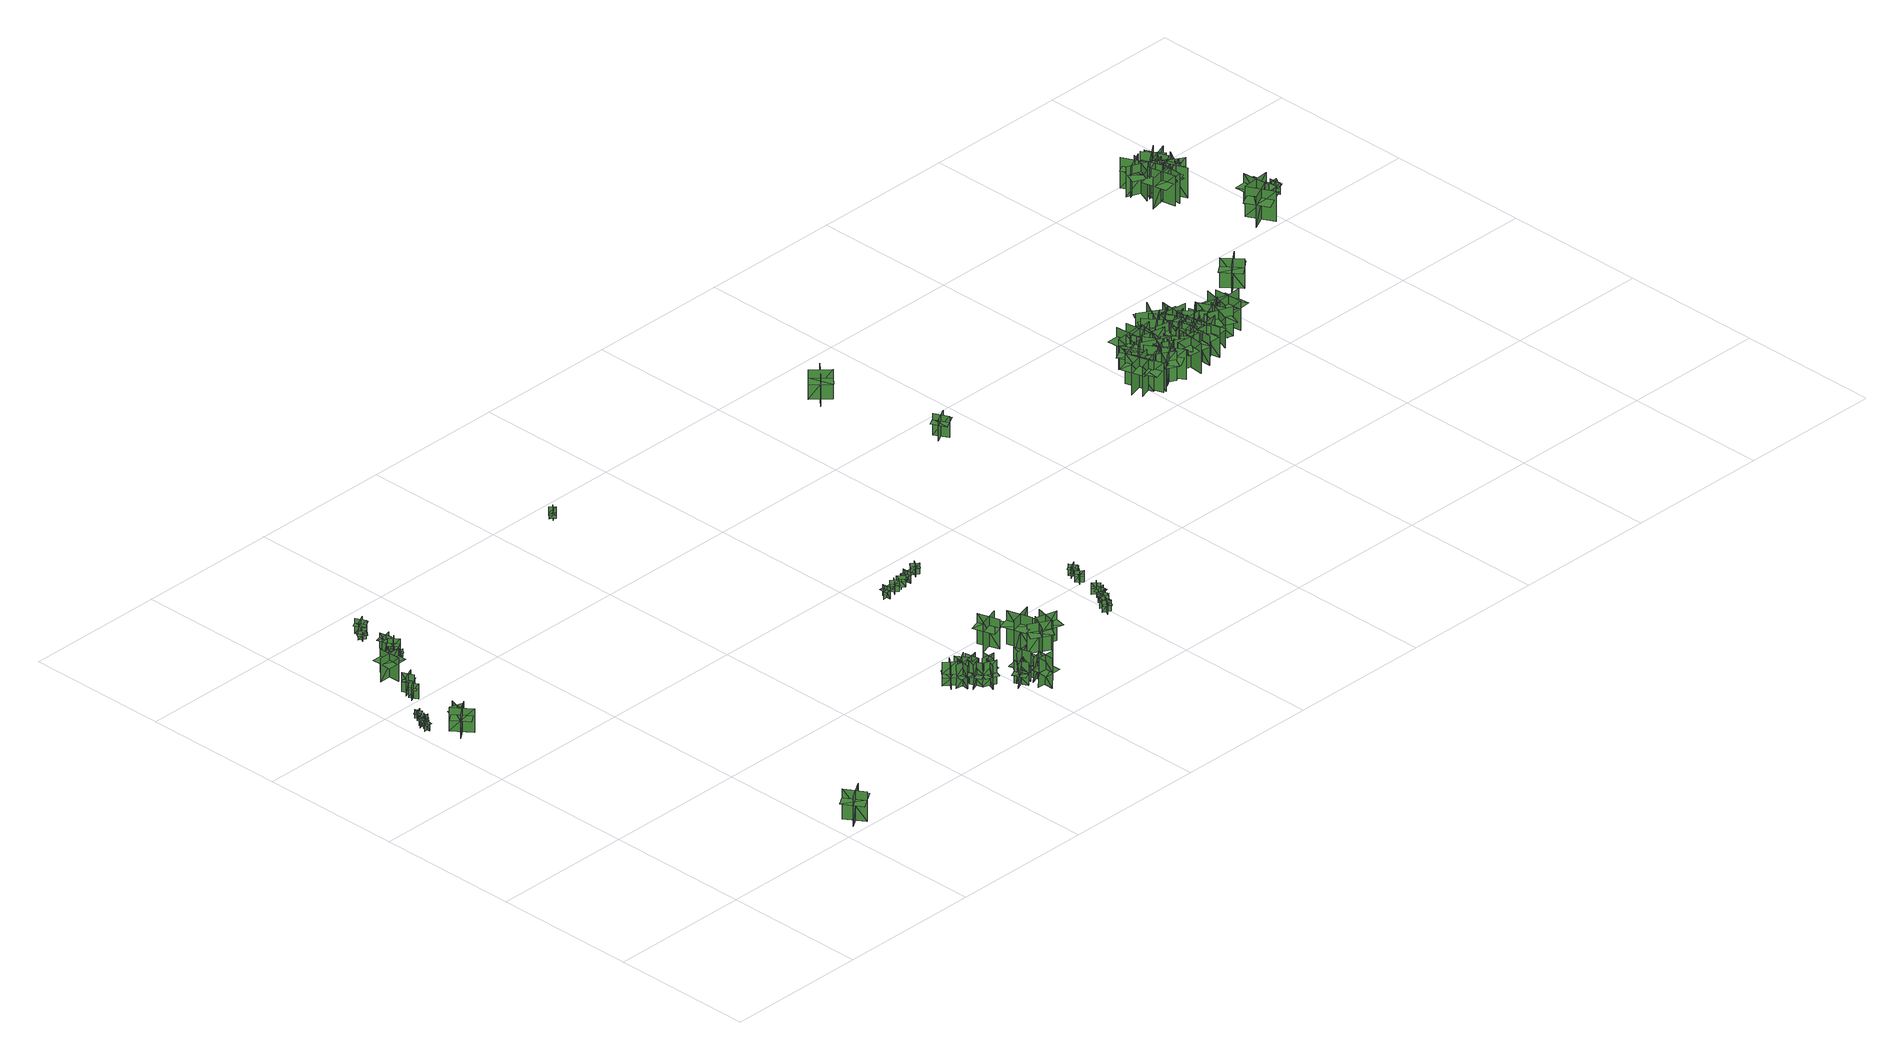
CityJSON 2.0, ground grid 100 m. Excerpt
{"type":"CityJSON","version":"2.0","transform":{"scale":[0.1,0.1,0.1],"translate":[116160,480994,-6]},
"CityObjects":{
"tree1":{"type":"SolitaryVegetationObject","geometry":[{"type":"MultiSurface","lod":"1","boundaries":[[[0,1,2]],[[0,2,3]],[[4,5,6]],[[4,6,7]],[[8,9,10]],[[8,10,11]],[[8,11,12]],[[8,12,13]]]}]},
"tree2":{"type":"SolitaryVegetationObject","geometry":[{"type":"MultiSurface","lod":"1","boundaries":[[[14,15,16]],[[14,16,17]],[[18,19,20]],[[18,20,21]],[[22,23,24]],[[22,24,25]],[[22,25,26]],[[22,26,27]]]}]},
"tree3":{"type":"SolitaryVegetationObject","geometry":[{"type":"MultiSurface","lod":"1","boundaries":[[[28,29,30]],[[28,30,31]],[[32,33,34]],[[32,34,35]],[[36,37,38]],[[36,38,39]],[[36,39,40]],[[36,40,41]]]}]},
"tree4":{"type":"SolitaryVegetationObject","geometry":[{"type":"MultiSurface","lod":"1","boundaries":[[[42,43,44]],[[42,44,45]],[[46,47,48]],[[46,48,49]],[[50,51,52]],[[50,52,53]],[[50,53,54]],[[50,54,55]]]}]},
"tree5":{"type":"SolitaryVegetationObject","geometry":[{"type":"MultiSurface","lod":"1","boundaries":[[[56,57,58]],[[56,58,59]],[[60,61,62]],[[60,62,63]],[[64,65,66]],[[64,66,67]],[[64,67,68]],[[64,68,69]]]}]},
"tree6":{"type":"SolitaryVegetationObject","geometry":[{"type":"MultiSurface","lod":"1","boundaries":[[[70,71,72]],[[70,72,73]],[[74,75,76]],[[74,76,77]],[[78,79,80]],[[78,80,81]],[[78,81,82]],[[78,82,83]]]}]},
"tree7":{"type":"SolitaryVegetationObject","geometry":[{"type":"MultiSurface","lod":"1","boundaries":[[[84,85,86]],[[84,86,87]],[[88,89,90]],[[88,90,91]],[[92,93,94]],[[92,94,95]],[[92,95,96]],[[92,96,97]]]}]},
"tree8":{"type":"SolitaryVegetationObject","geometry":[{"type":"MultiSurface","lod":"1","boundaries":[[[98,99,100]],[[98,100,101]],[[102,103,104]],[[102,104,105]],[[106,107,108]],[[106,108,109]],[[106,109,110]],[[106,110,111]]]}]},
"tree9":{"type":"SolitaryVegetationObject","geometry":[{"type":"MultiSurface","lod":"1","boundaries":[[[112,113,114]],[[112,114,115]],[[116,117,118]],[[116,118,119]],[[120,121,122]],[[120,122,123]],[[120,123,124]],[[120,124,125]]]}]},
"tree10":{"type":"SolitaryVegetationObject","geometry":[{"type":"MultiSurface","lod":"1","boundaries":[[[126,127,128]],[[126,128,129]],[[130,131,132]],[[130,132,133]],[[134,135,136]],[[134,136,137]],[[134,137,138]],[[134,138,139]]]}]},
"tree11":{"type":"SolitaryVegetationObject","geometry":[{"type":"MultiSurface","lod":"1","boundaries":[[[140,141,142]],[[140,142,143]],[[144,145,146]],[[144,146,147]],[[148,149,150]],[[148,150,151]],[[148,151,152]],[[148,152,153]]]}]},
"tree12":{"type":"SolitaryVegetationObject","geometry":[{"type":"MultiSurface","lod":"1","boundaries":[[[154,155,156]],[[154,156,157]],[[158,159,160]],[[158,160,161]],[[162,163,164]],[[162,164,165]],[[162,165,166]],[[162,166,167]]]}]},
"tree13":{"type":"SolitaryVegetationObject","geometry":[{"type":"MultiSurface","lod":"1","boundaries":[[[168,169,170]],[[168,170,171]],[[172,173,174]],[[172,174,175]],[[176,177,178]],[[176,178,179]],[[176,179,180]],[[176,180,181]]]}]},
"tree14":{"type":"SolitaryVegetationObject","geometry":[{"type":"MultiSurface","lod":"1","boundaries":[[[182,183,184]],[[182,184,185]],[[186,187,188]],[[186,188,189]],[[190,191,192]],[[190,192,193]],[[190,193,194]],[[190,194,195]]]}]},
"tree15":{"type":"SolitaryVegetationObject","geometry":[{"type":"MultiSurface","lod":"1","boundaries":[[[196,197,198]],[[196,198,199]],[[200,201,202]],[[200,202,203]],[[204,205,206]],[[204,206,207]],[[204,207,208]],[[204,208,209]]]}]},
"tree16":{"type":"SolitaryVegetationObject","geometry":[{"type":"MultiSurface","lod":"1","boundaries":[[[210,211,212]],[[210,212,213]],[[214,215,216]],[[214,216,217]],[[218,219,220]],[[218,220,221]],[[218,221,222]],[[218,222,223]]]}]},
"tree17":{"type":"SolitaryVegetationObject","geometry":[{"type":"MultiSurface","lod":"1","boundaries":[[[224,225,226]],[[224,226,227]],[[228,229,230]],[[228,230,231]],[[232,233,234]],[[232,234,235]],[[232,235,236]],[[232,236,237]]]}]},
"tree18":{"type":"SolitaryVegetationObject","geometry":[{"type":"MultiSurface","lod":"1","boundaries":[[[238,239,240]],[[238,240,241]],[[242,243,244]],[[242,244,245]],[[246,247,243]],[[246,243,242]],[[248,249,239]],[[248,239,238]],[[238,239,250]],[[238,250,251]],[[238,252,253]],[[238,253,239]]]}]},
"tree19":{"type":"SolitaryVegetationObject","geometry":[{"type":"MultiSurface","lod":"1","boundaries":[[[254,255,256]],[[254,256,257]],[[258,259,260]],[[258,260,261]],[[262,263,259]],[[262,259,258]],[[264,265,255]],[[264,255,254]],[[254,255,266]],[[254,266,267]],[[254,268,269]],[[254,269,255]]]}]},
"tree20":{"type":"SolitaryVegetationObject","geometry":[{"type":"MultiSurface","lod":"1","boundaries":[[[270,271,272]],[[270,272,273]],[[274,275,276]],[[274,276,277]],[[278,279,275]],[[278,275,274]],[[280,281,271]],[[280,271,270]],[[270,271,282]],[[270,282,283]],[[270,284,285]],[[270,285,271]]]}]},
"tree21":{"type":"SolitaryVegetationObject","geometry":[{"type":"MultiSurface","lod":"1","boundaries":[[[286,287,288]],[[286,288,289]],[[290,291,292]],[[290,292,293]],[[294,295,291]],[[294,291,290]],[[296,297,287]],[[296,287,286]],[[286,287,298]],[[286,298,299]],[[286,300,301]],[[286,301,287]]]}]},
"tree22":{"type":"SolitaryVegetationObject","geometry":[{"type":"MultiSurface","lod":"1","boundaries":[[[302,303,304]],[[302,304,305]],[[306,307,308]],[[306,308,309]],[[310,311,307]],[[310,307,306]],[[312,313,303]],[[312,303,302]],[[302,303,314]],[[302,314,315]],[[302,316,317]],[[302,317,303]]]}]},
"tree23":{"type":"SolitaryVegetationObject","geometry":[{"type":"MultiSurface","lod":"1","boundaries":[[[318,319,320]],[[318,320,321]],[[322,323,324]],[[322,324,325]],[[326,327,323]],[[326,323,322]],[[328,329,319]],[[328,319,318]],[[318,319,330]],[[318,330,331]],[[318,332,333]],[[318,333,319]]]}]},
"tree24":{"type":"SolitaryVegetationObject","geometry":[{"type":"MultiSurface","lod":"1","boundaries":[[[334,335,336]],[[334,336,337]],[[338,339,340]],[[338,340,341]],[[342,343,339]],[[342,339,338]],[[344,345,335]],[[344,335,334]],[[334,335,346]],[[334,346,347]],[[334,348,349]],[[334,349,335]]]}]},
"tree25":{"type":"SolitaryVegetationObject","geometry":[{"type":"MultiSurface","lod":"1","boundaries":[[[350,351,352]],[[350,352,353]],[[354,355,356]],[[354,356,357]],[[358,359,355]],[[358,355,354]],[[360,361,351]],[[360,351,350]],[[350,351,362]],[[350,362,363]],[[350,364,365]],[[350,365,351]]]}]},
"tree26":{"type":"SolitaryVegetationObject","geometry":[{"type":"MultiSurface","lod":"1","boundaries":[[[366,367,368]],[[366,368,369]],[[370,371,372]],[[370,372,373]],[[374,375,371]],[[374,371,370]],[[376,377,367]],[[376,367,366]],[[366,367,378]],[[366,378,379]],[[366,380,381]],[[366,381,367]]]}]},
"tree27":{"type":"SolitaryVegetationObject","geometry":[{"type":"MultiSurface","lod":"1","boundaries":[[[382,383,384]],[[382,384,385]],[[386,387,388]],[[386,388,389]],[[390,391,387]],[[390,387,386]],[[392,393,383]],[[392,383,382]],[[382,383,394]],[[382,394,395]],[[382,396,397]],[[382,397,383]]]}]},
"tree28":{"type":"SolitaryVegetationObject","geometry":[{"type":"MultiSurface","lod":"1","boundaries":[[[398,399,400]],[[398,400,401]],[[402,403,404]],[[402,404,405]],[[406,407,403]],[[406,403,402]],[[408,409,399]],[[408,399,398]],[[398,399,410]],[[398,410,411]],[[398,412,413]],[[398,413,399]]]}]},
"tree29":{"type":"SolitaryVegetationObject","geometry":[{"type":"MultiSurface","lod":"1","boundaries":[[[414,415,416]],[[414,416,417]],[[418,419,420]],[[418,420,421]],[[422,423,424]],[[422,424,425]],[[422,425,426]],[[422,426,427]]]}]},
"tree30":{"type":"SolitaryVegetationObject","geometry":[{"type":"MultiSurface","lod":"1","boundaries":[[[428,429,430]],[[428,430,431]],[[432,433,434]],[[432,434,435]],[[436,437,438]],[[436,438,439]],[[436,439,440]],[[436,440,441]]]}]},
"tree31":{"type":"SolitaryVegetationObject","geometry":[{"type":"MultiSurface","lod":"1","boundaries":[[[442,443,444]],[[442,444,445]],[[446,447,448]],[[446,448,449]],[[450,451,452]],[[450,452,453]],[[450,453,454]],[[450,454,455]]]}]},
"tree32":{"type":"SolitaryVegetationObject","geometry":[{"type":"MultiSurface","lod":"1","boundaries":[[[456,457,458]],[[456,458,459]],[[460,461,462]],[[460,462,463]],[[464,465,461]],[[464,461,460]],[[466,467,457]],[[466,457,456]],[[456,457,468]],[[456,468,469]],[[456,470,471]],[[456,471,457]]]}]},
"tree33":{"type":"SolitaryVegetationObject","geometry":[{"type":"MultiSurface","lod":"1","boundaries":[[[472,473,474]],[[472,474,475]],[[476,477,478]],[[476,478,479]],[[480,481,482]],[[480,482,483]],[[480,483,484]],[[480,484,485]]]}]},
"tree34":{"type":"SolitaryVegetationObject","geometry":[{"type":"MultiSurface","lod":"1","boundaries":[[[486,487,488]],[[486,488,489]],[[490,491,492]],[[490,492,493]],[[494,495,496]],[[494,496,497]],[[494,497,498]],[[494,498,499]]]}]},
"tree35":{"type":"SolitaryVegetationObject","geometry":[{"type":"MultiSurface","lod":"1","boundaries":[[[500,501,502]],[[500,502,503]],[[504,505,506]],[[504,506,507]],[[508,509,510]],[[508,510,511]],[[508,511,512]],[[508,512,513]]]}]},
"tree36":{"type":"SolitaryVegetationObject","geometry":[{"type":"MultiSurface","lod":"1","boundaries":[[[514,515,516]],[[514,516,517]],[[518,519,520]],[[518,520,521]],[[522,523,524]],[[522,524,525]],[[522,525,526]],[[522,526,527]]]}]},
"tree37":{"type":"SolitaryVegetationObject","geometry":[{"type":"MultiSurface","lod":"1","boundaries":[[[528,529,530]],[[528,530,531]],[[532,533,534]],[[532,534,535]],[[536,537,538]],[[536,538,539]],[[536,539,540]],[[536,540,541]]]}]},
"tree38":{"type":"SolitaryVegetationObject","geometry":[{"type":"MultiSurface","lod":"1","boundaries":[[[542,543,544]],[[542,544,545]],[[546,547,548]],[[546,548,549]],[[550,551,552]],[[550,552,553]],[[550,553,554]],[[550,554,555]]]}]},
"tree39":{"type":"SolitaryVegetationObject","geometry":[{"type":"MultiSurface","lod":"1","boundaries":[[[556,557,558]],[[556,558,559]],[[560,561,562]],[[560,562,563]],[[564,565,566]],[[564,566,567]],[[564,567,568]],[[564,568,569]]]}]},
"tree40":{"type":"SolitaryVegetationObject","geometry":[{"type":"MultiSurface","lod":"1","boundaries":[[[570,571,572]],[[570,572,573]],[[574,575,576]],[[574,576,577]],[[578,579,580]],[[578,580,581]],[[578,581,582]],[[578,582,583]]]}]},
"tree41":{"type":"SolitaryVegetationObject","geometry":[{"type":"MultiSurface","lod":"1","boundaries":[[[584,585,586]],[[584,586,587]],[[588,589,590]],[[588,590,591]],[[592,593,594]],[[592,594,595]],[[592,595,596]],[[592,596,597]]]}]},
"tree42":{"type":"SolitaryVegetationObject","geometry":[{"type":"MultiSurface","lod":"1","boundaries":[[[598,599,600]],[[598,600,601]],[[602,603,604]],[[602,604,605]],[[606,607,608]],[[606,608,609]],[[606,609,610]],[[606,610,611]]]}]},
"tree43":{"type":"SolitaryVegetationObject","geometry":[{"type":"MultiSurface","lod":"1","boundaries":[[[612,613,614]],[[612,614,615]],[[616,617,618]],[[616,618,619]],[[620,621,622]],[[620,622,623]],[[620,623,624]],[[620,624,625]]]}]},
"tree44":{"type":"SolitaryVegetationObject","geometry":[{"type":"MultiSurface","lod":"1","boundaries":[[[626,627,628]],[[626,628,629]],[[630,631,632]],[[630,632,633]],[[634,635,636]],[[634,636,637]],[[634,637,638]],[[634,638,639]]]}]},
"tree45":{"type":"SolitaryVegetationObject","geometry":[{"type":"MultiSurface","lod":"1","boundaries":[[[640,641,642]],[[640,642,643]],[[644,645,646]],[[644,646,647]],[[648,649,650]],[[648,650,651]],[[648,651,652]],[[648,652,653]]]}]},
"tree46":{"type":"SolitaryVegetationObject","geometry":[{"type":"MultiSurface","lod":"1","boundaries":[[[654,655,656]],[[654,656,657]],[[658,659,660]],[[658,660,661]],[[662,663,664]],[[662,664,665]],[[662,665,666]],[[662,666,667]]]}]},
"tree47":{"type":"SolitaryVegetationObject","geometry":[{"type":"MultiSurface","lod":"1","boundaries":[[[668,669,670]],[[668,670,671]],[[672,673,674]],[[672,674,675]],[[676,677,678]],[[676,678,679]],[[676,679,680]],[[676,680,681]]]}]},
"tree48":{"type":"SolitaryVegetationObject","geometry":[{"type":"MultiSurface","lod":"1","boundaries":[[[682,683,684]],[[682,684,685]],[[686,687,688]],[[686,688,689]],[[690,691,692]],[[690,692,693]],[[690,693,694]],[[690,694,695]]]}]},
"tree49":{"type":"SolitaryVegetationObject","geometry":[{"type":"MultiSurface","lod":"1","boundaries":[[[696,697,698]],[[696,698,699]],[[700,701,702]],[[700,702,703]],[[704,705,706]],[[704,706,707]],[[704,707,708]],[[704,708,709]]]}]},
"tree50":{"type":"SolitaryVegetationObject","geometry":[{"type":"MultiSurface","lod":"1","boundaries":[[[710,711,712]],[[710,712,713]],[[714,715,716]],[[714,716,717]],[[718,719,720]],[[718,720,721]],[[718,721,722]],[[718,722,723]]]}]},
"tree51":{"type":"SolitaryVegetationObject","geometry":[{"type":"MultiSurface","lod":"1","boundaries":[[[724,725,726]],[[724,726,727]],[[728,729,730]],[[728,730,731]],[[732,733,734]],[[732,734,735]],[[732,735,736]],[[732,736,737]]]}]},
"tree52":{"type":"SolitaryVegetationObject","geometry":[{"type":"MultiSurface","lod":"1","boundaries":[[[738,739,740]],[[738,740,741]],[[742,743,744]],[[742,744,745]],[[746,747,748]],[[746,748,749]],[[746,749,750]],[[746,750,751]]]}]},
"tree53":{"type":"SolitaryVegetationObject","geometry":[{"type":"MultiSurface","lod":"1","boundaries":[[[752,753,754]],[[752,754,755]],[[756,757,758]],[[756,758,759]],[[760,761,762]],[[760,762,763]],[[760,763,764]],[[760,764,765]]]}]},
"tree54":{"type":"SolitaryVegetationObject","geometry":[{"type":"MultiSurface","lod":"1","boundaries":[[[766,767,768]],[[766,768,769]],[[770,771,772]],[[770,772,773]],[[774,775,776]],[[774,776,777]],[[774,777,778]],[[774,778,779]]]}]},
"tree55":{"type":"SolitaryVegetationObject","geometry":[{"type":"MultiSurface","lod":"1","boundaries":[[[780,781,782]],[[780,782,783]],[[784,785,786]],[[784,786,787]],[[788,789,790]],[[788,790,791]],[[788,791,792]],[[788,792,793]]]}]},
"tree56":{"type":"SolitaryVegetationObject","geometry":[{"type":"MultiSurface","lod":"1","boundaries":[[[794,795,796]],[[794,796,797]],[[798,799,800]],[[798,800,801]],[[802,803,804]],[[802,804,805]],[[802,805,806]],[[802,806,807]]]}]},
"tree57":{"type":"SolitaryVegetationObject","geometry":[{"type":"MultiSurface","lod":"1","boundaries":[[[808,809,810]],[[808,810,811]],[[812,813,814]],[[812,814,815]],[[816,817,818]],[[816,818,819]],[[816,819,820]],[[816,820,821]]]}]},
"tree58":{"type":"SolitaryVegetationObject","geometry":[{"type":"MultiSurface","lod":"1","boundaries":[[[822,823,824]],[[822,824,825]],[[826,827,828]],[[826,828,829]],[[830,831,832]],[[830,832,833]],[[830,833,834]],[[830,834,835]]]}]},
"tree59":{"type":"SolitaryVegetationObject","geometry":[{"type":"MultiSurface","lod":"1","boundaries":[[[836,837,838]],[[836,838,839]],[[840,841,842]],[[840,842,843]],[[844,845,846]],[[844,846,847]],[[844,847,848]],[[844,848,849]]]}]},
"tree60":{"type":"SolitaryVegetationObject","geometry":[{"type":"MultiSurface","lod":"1","boundaries":[[[850,851,852]],[[850,852,853]],[[854,855,856]],[[854,856,857]],[[858,859,860]],[[858,860,861]],[[858,861,862]],[[858,862,863]]]}]},
"tree61":{"type":"SolitaryVegetationObject","geometry":[{"type":"MultiSurface","lod":"1","boundaries":[[[864,865,866]],[[864,866,867]],[[868,869,870]],[[868,870,871]],[[872,873,874]],[[872,874,875]],[[872,875,876]],[[872,876,877]]]}]},
"tree62":{"type":"SolitaryVegetationObject","geometry":[{"type":"MultiSurface","lod":"1","boundaries":[[[878,879,880]],[[878,880,881]],[[882,883,884]],[[882,884,885]],[[886,887,888]],[[886,888,889]],[[886,889,890]],[[886,890,891]]]}]},
"tree63":{"type":"SolitaryVegetationObject","geometry":[{"type":"MultiSurface","lod":"1","boundaries":[[[892,893,894]],[[892,894,895]],[[896,897,898]],[[896,898,899]],[[900,901,902]],[[900,902,903]],[[900,903,904]],[[900,904,905]]]}]},
"tree64":{"type":"SolitaryVegetationObject","geometry":[{"type":"MultiSurface","lod":"1","boundaries":[[[906,907,908]],[[906,908,909]],[[910,911,912]],[[910,912,913]],[[914,915,916]],[[914,916,917]],[[914,917,918]],[[914,918,919]]]}]},
"tree65":{"type":"SolitaryVegetationObject","geometry":[{"type":"MultiSurface","lod":"1","boundaries":[[[920,921,922]],[[920,922,923]],[[924,925,926]],[[924,926,927]],[[928,929,930]],[[928,930,931]],[[928,931,932]],[[928,932,933]]]}]},
"tree66":{"type":"SolitaryVegetationObject","geometry":[{"type":"MultiSurface","lod":"1","boundaries":[[[934,935,936]],[[934,936,937]],[[938,939,940]],[[938,940,941]],[[942,943,944]],[[942,944,945]],[[942,945,946]],[[942,946,947]]]}]},
"tree67":{"type":"SolitaryVegetationObject","geometry":[{"type":"MultiSurface","lod":"1","boundaries":[[[948,949,950]],[[948,950,951]],[[952,953,954]],[[952,954,955]],[[956,957,958]],[[956,958,959]],[[956,959,960]],[[956,960,961]]]}]},
"tree68":{"type":"SolitaryVegetationObject","geometry":[{"type":"MultiSurface","lod":"1","boundaries":[[[962,963,964]],[[962,964,965]],[[966,967,968]],[[966,968,969]],[[970,971,972]],[[970,972,973]],[[970,973,974]],[[970,974,975]]]}]},
"tree69":{"type":"SolitaryVegetationObject","geometry":[{"type":"MultiSurface","lod":"1","boundaries":[[[976,977,978]],[[976,978,979]],[[980,981,982]],[[980,982,983]],[[984,985,986]],[[984,986,987]],[[984,987,988]],[[984,988,989]]]}]},
"tree70":{"type":"SolitaryVegetationObject","geometry":[{"type":"MultiSurface","lod":"1","boundaries":[[[990,991,992]],[[990,992,993]],[[994,995,996]],[[994,996,997]],[[998,999,1000]],[[998,1000,1001]],[[998,1001,1002]],[[998,1002,1003]]]}]},
"tree71":{"type":"SolitaryVegetationObject","geometry":[{"type":"MultiSurface","lod":"1","boundaries":[[[1004,1005,1006]],[[1004,1006,1007]],[[1008,1009,1010]],[[1008,1010,1011]],[[1012,1013,1014]],[[1012,1014,1015]],[[1012,1015,1016]],[[1012,1016,1017]]]}]},
"tree72":{"type":"SolitaryVegetationObject","geometry":[{"type":"MultiSurface","lod":"1","boundaries":[[[1018,1019,1020]],[[1018,1020,1021]],[[1022,1023,1024]],[[1022,1024,1025]],[[1026,1027,1028]],[[1026,1028,1029]],[[1026,1029,1030]],[[1026,1030,1031]]]}]},
"tree73":{"type":"SolitaryVegetationObject","geometry":[{"type":"MultiSurface","lod":"1","boundaries":[[[1032,1033,1034]],[[1032,1034,1035]],[[1036,1037,1038]],[[1036,1038,1039]],[[1040,1041,1042]],[[1040,1042,1043]],[[1040,1043,1044]],[[1040,1044,1045]]]}]},
"tree74":{"type":"SolitaryVegetationObject","geometry":[{"type":"MultiSurface","lod":"1","boundaries":[[[1046,1047,1048]],[[1046,1048,1049]],[[1050,1051,1052]],[[1050,1052,1053]],[[1054,1055,1056]],[[1054,1056,1057]],[[1054,1057,1058]],[[1054,1058,1059]]]}]},
"tree75":{"type":"SolitaryVegetationObject","geometry":[{"type":"MultiSurface","lod":"1","boundaries":[[[1060,1061,1062]],[[1060,1062,1063]],[[1064,1065,1066]],[[1064,1066,1067]],[[1068,1069,1070]],[[1068,1070,1071]],[[1068,1071,1072]],[[1068,1072,1073]]]}]},
"tree76":{"type":"SolitaryVegetationObject","geometry":[{"type":"MultiSurface","lod":"1","boundaries":[[[1074,1075,1076]],[[1074,1076,1077]],[[1078,1079,1080]],[[1078,1080,1081]],[[1082,1083,1084]],[[1082,1084,1085]],[[1082,1085,1086]],[[1082,1086,1087]]]}]},
"tree77":{"type":"SolitaryVegetationObject","geometry":[{"type":"MultiSurface","lod":"1","boundaries":[[[1088,1089,1090]],[[1088,1090,1091]],[[1092,1093,1094]],[[1092,1094,1095]],[[1096,1097,1098]],[[1096,1098,1099]],[[1096,1099,1100]],[[1096,1100,1101]]]}]},
"tree78":{"type":"SolitaryVegetationObject","geometry":[{"type":"MultiSurface","lod":"1","boundaries":[[[1102,1103,1104]],[[1102,1104,1105]],[[1106,1107,1108]],[[1106,1108,1109]],[[1110,1111,1112]],[[1110,1112,1113]],[[1110,1113,1114]],[[1110,1114,1115]]]}]},
"tree79":{"type":"SolitaryVegetationObject","geometry":[{"type":"MultiSurface","lod":"1","boundaries":[[[1116,1117,1118]],[[1116,1118,1119]],[[1120,1121,1122]],[[1120,1122,1123]],[[1124,1125,1126]],[[1124,1126,1127]],[[1124,1127,1128]],[[1124,1128,1129]]]}]},
"tree80":{"type":"SolitaryVegetationObject","geometry":[{"type":"MultiSurface","lod":"1","boundaries":[[[1130,1131,1132]],[[1130,1132,1133]],[[1134,1135,1136]],[[1134,1136,1137]],[[1138,1139,1140]],[[1138,1140,1141]],[[1138,1141,1142]],[[1138,1142,1143]]]}]},
"tree81":{"type":"SolitaryVegetationObject","geometry":[{"type":"MultiSurface","lod":"1","boundaries":[[[1144,1145,1146]],[[1144,1146,1147]],[[1148,1149,1150]],[[1148,1150,1151]],[[1152,1153,1154]],[[1152,1154,1155]],[[1152,1155,1156]],[[1152,1156,1157]]]}]},
"tree82":{"type":"SolitaryVegetationObject","geometry":[{"type":"MultiSurface","lod":"1","boundaries":[[[1158,1159,1160]],[[1158,1160,1161]],[[1162,1163,1164]],[[1162,1164,1165]],[[1166,1167,1168]],[[1166,1168,1169]],[[1166,1169,1170]],[[1166,1170,1171]]]}]},
"tree83":{"type":"SolitaryVegetationObject","geometry":[{"type":"MultiSurface","lod":"1","boundaries":[[[1172,1173,1174]],[[1172,1174,1175]],[[1176,1177,1178]],[[1176,1178,1179]],[[1180,1181,1182]],[[1180,1182,1183]],[[1180,1183,1184]],[[1180,1184,1185]]]}]},
"tree84":{"type":"SolitaryVegetationObject","geometry":[{"type":"MultiSurface","lod":"1","boundaries":[[[1186,1187,1188]],[[1186,1188,1189]],[[1190,1191,1192]],[[1190,1192,1193]],[[1194,1195,1196]],[[1194,1196,1197]],[[1194,1197,1198]],[[1194,1198,1199]]]}]},
"tree85":{"type":"SolitaryVegetationObject","geometry":[{"type":"MultiSurface","lod":"1","boundaries":[[[1200,1201,1202]],[[1200,1202,1203]],[[1204,1205,1206]],[[1204,1206,1207]],[[1208,1209,1210]],[[1208,1210,1211]],[[1208,1212,1213]],[[1208,1213,1209]]]}]},
"tree86":{"type":"SolitaryVegetationObject","geometry":[{"type":"MultiSurface","lod":"1","boundaries":[[[1214,1215,1216]],[[1214,1216,1217]],[[1218,1219,1220]],[[1218,1220,1221]],[[1222,1223,1224]],[[1222,1224,1225]],[[1222,1225,1226]],[[1222,1226,1227]]]}]},
"tree87":{"type":"SolitaryVegetationObject","geometry":[{"type":"MultiSurface","lod":"1","boundaries":[[[1228,1229,1230]],[[1228,1230,1231]],[[1232,1233,1234]],[[1232,1234,1235]],[[1236,1237,1238]],[[1236,1238,1239]],[[1236,1239,1240]],[[1236,1240,1241]]]}]},
"tree88":{"type":"SolitaryVegetationObject","geometry":[{"type":"MultiSurface","lod":"1","boundaries":[[[1242,1243,1244]],[[1242,1244,1245]],[[1246,1247,1248]],[[1246,1248,1249]],[[1250,1251,1252]],[[1250,1252,1253]],[[1250,1253,1254]],[[1250,1254,1255]]]}]},
"tree89":{"type":"SolitaryVegetationObject","geometry":[{"type":"MultiSurface","lod":"1","boundaries":[[[1256,1257,1258]],[[1256,1258,1259]],[[1260,1261,1262]],[[1260,1262,1263]],[[1264,1265,1266]],[[1264,1266,1267]],[[1264,1267,1268]],[[1264,1268,1269]]]}]},
"tree90":{"type":"SolitaryVegetationObject","geometry":[{"type":"MultiSurface","lod":"1","boundaries":[[[1270,1271,1272]],[[1270,1272,1273]],[[1274,1275,1276]],[[1274,1276,1277]],[[1278,1279,1280]],[[1278,1280,1281]],[[1278,1282,1283]],[[1278,1283,1279]]]}]},
"tree91":{"type":"SolitaryVegetationObject","geometry":[{"type":"MultiSurface","lod":"1","boundaries":[[[1284,1285,1286]],[[1284,1286,1287]],[[1288,1289,1290]],[[1288,1290,1291]],[[1292,1293,1294]],[[1292,1294,1295]],[[1292,1295,1296]],[[1292,1296,1297]]]}]},
"tree92":{"type":"SolitaryVegetationObject","geometry":[{"type":"MultiSurface","lod":"1","boundaries":[[[1298,1299,1300]],[[1298,1300,1301]],[[1302,1303,1304]],[[1302,1304,1305]],[[1306,1307,1308]],[[1306,1308,1309]],[[1306,1309,1310]],[[1306,1310,1311]]]}]},
"tree93":{"type":"SolitaryVegetationObject","geometry":[{"type":"MultiSurface","lod":"1","boundaries":[[[1312,1313,1314]],[[1312,1314,1315]],[[1316,1317,1318]],[[1316,1318,1319]],[[1320,1321,1322]],[[1320,1322,1323]],[[1320,1324,1325]],[[1320,1325,1321]]]}]},
"tree94":{"type":"SolitaryVegetationObject","geometry":[{"type":"MultiSurface","lod":"1","boundaries":[[[1326,1327,1328]],[[1326,1328,1329]],[[1330,1331,1332]],[[1330,1332,1333]],[[1334,1335,1336]],[[1334,1336,1337]],[[1334,1337,1338]],[[1334,1338,1339]]]}]},
"tree95":{"type":"SolitaryVegetationObject","geometry":[{"type":"MultiSurface","lod":"1","boundaries":[[[1340,1341,1342]],[[1340,1342,1343]],[[1344,1345,1346]],[[1344,1346,1347]],[[1348,1349,1350]],[[1348,1350,1351]],[[1348,1351,1352]],[[1348,1352,1353]]]}]},
"tree96":{"type":"SolitaryVegetationObject","geometry":[{"type":"MultiSurface","lod":"1","boundaries":[[[1354,1355,1356]],[[1354,1356,1357]],[[1358,1359,1360]],[[1358,1360,1361]],[[1362,1363,1364]],[[1362,1364,1365]],[[1362,1365,1366]],[[1362,1366,1367]]]}]},
"tree97":{"type":"SolitaryVegetationObject","geometry":[{"type":"MultiSurface","lod":"1","boundaries":[[[1368,1369,1370]],[[1368,1370,1371]],[[1372,1373,1374]],[[1372,1374,1375]],[[1376,1377,1378]],[[1376,1378,1379]],[[1376,1379,1380]],[[1376,1380,1381]]]}]},
"tree98":{"type":"SolitaryVegetationObject","geometry":[{"type":"MultiSurface","lod":"1","boundaries":[[[1382,1383,1384]],[[1382,1384,1385]],[[1386,1387,1388]],[[1386,1388,1389]],[[1390,1391,1392]],[[1390,1392,1393]],[[1390,1393,1394]],[[1390,1394,1395]]]}]}
},
"vertices":[
[37,2651,63],[30,2695,63],[30,2695,125],[37,2651,125],[54,2674,63],[11,2668,63],[11,2668,125],[54,2674,125],[54,2674,107],[51,2696,107],[8,2690,107],[11,2668,107],[14,2646,107],[58,2652,107],
[35,2739,65],[43,2695,65],[43,2695,127],[35,2739,127],[18,2714,65],[61,2723,65],[61,2723,127],[18,2714,127],[18,2714,110],[22,2693,110],[65,2701,110],[61,2723,110],[57,2744,110],[14,2736,110],
[88,2752,64],[63,2715,64],[63,2715,126],[88,2752,126],[59,2747,64],[96,2722,64],[96,2722,126],[59,2747,126],[59,2747,109],[47,2728,109],[84,2703,109],[96,2722,109],[108,2740,109],[72,2765,109],
[125,2567,58],[220,2441,58],[220,2441,229],[125,2567,229],[111,2455,58],[236,2550,58],[236,2550,229],[111,2455,229],[116,2459,182],[157,2404,182],[272,2491,182],[231,2546,182],[189,2601,182],[74,2514,182],
[69,2788,63],[110,2806,63],[110,2806,125],[69,2788,125],[97,2777,63],[79,2817,63],[79,2817,125],[97,2777,125],[97,2777,107],[117,2786,107],[99,2826,107],[79,2817,107],[58,2808,107],[76,2768,107],
[133,2569,57],[228,2542,57],[228,2542,228],[133,2569,228],[165,2512,57],[165,2512,228],[192,2607,228],[192,2607,57],[166,2515,173],[206,2504,173],[228,2581,173],[188,2592,173],[148,2603,173],[126,2527,173],
[232,3018,58],[262,2962,58],[262,2962,167],[232,3018,167],[220,2978,58],[220,2978,167],[276,3007,167],[276,3007,58],[222,2979,132],[234,2955,132],[279,2979,132],[267,3002,132],[254,3026,132],[210,3002,132],
[233,3041,57],[308,3074,57],[308,3074,196],[233,3041,196],[284,3022,57],[284,3022,196],[251,3096,196],[251,3096,57],[282,3024,151],[314,3038,151],[288,3098,151],[256,3084,151],[225,3070,151],[251,3011,151],
[1112,65,10],[1243,148,10],[1243,148,226],[1112,65,226],[1212,42,10],[1129,173,10],[1129,173,226],[1212,42,226],[1212,42,165],[1278,84,165],[1195,214,165],[1129,173,165],[1064,131,165],[1147,0,165],
[319,3345,58],[320,3188,58],[320,3188,228],[319,3345,228],[240,3264,58],[398,3265,58],[398,3265,228],[240,3264,228],[247,3264,181],[247,3196,181],[392,3196,181],[392,3265,181],[391,3334,181],[246,3333,181],
[452,3375,50],[452,3375,128],[465,3440,128],[465,3440,50],[428,3413,50],[428,3413,128],[491,3400,128],[491,3400,50],[418,3415,103],[412,3382,103],[490,3366,103],[497,3399,103],[503,3432,103],[425,3448,103],
[532,3375,41],[552,3415,41],[552,3415,102],[532,3375,102],[560,3384,41],[520,3404,41],[520,3404,102],[560,3384,102],[560,3384,85],[570,3404,85],[530,3424,85],[520,3404,85],[510,3385,85],[550,3365,85],
[506,3452,45],[553,3465,45],[553,3465,111],[506,3452,111],[536,3435,45],[523,3482,45],[523,3482,111],[536,3435,111],[534,3440,86],[554,3445,86],[545,3479,86],[526,3474,86],[506,3469,86],[515,3435,86],
[521,3476,45],[570,3417,45],[570,3417,153],[521,3476,153],[516,3425,45],[575,3474,45],[575,3474,153],[516,3425,153],[516,3425,123],[541,3395,123],[600,3445,123],[575,3474,123],[551,3504,123],[491,3455,123],
[560,3486,40],[541,3561,40],[541,3561,148],[560,3486,148],[586,3530,40],[511,3511,40],[511,3511,148],[586,3530,148],[586,3530,118],[577,3568,118],[502,3549,118],[511,3511,118],[521,3474,118],[596,3493,118],
[500,3667,57],[500,3667,119],[532,3710,119],[532,3710,57],[496,3703,57],[496,3703,119],[537,3672,119],[537,3672,57],[490,3708,99],[473,3686,99],[525,3648,99],[541,3669,99],[557,3690,99],[506,3729,99],
[591,3762,50],[523,3725,50],[523,3725,158],[591,3762,158],[541,3777,50],[579,3709,50],[579,3709,158],[541,3777,158],[541,3777,128],[507,3758,128],[545,3690,128],[579,3709,128],[613,3728,128],[575,3796,128],
[2662,724,97],[2723,796,97],[2686,827,98],[2625,756,98],[2656,789,97],[2727,728,97],[2731,733,183],[2659,793,183],[2659,793,12],[2731,733,12],[2665,722,12],[2726,793,12],[2723,796,183],[2662,724,183],[2698,694,98],[2759,765,98],
[2742,657,95],[2754,750,95],[2706,756,95],[2694,663,95],[2702,708,95],[2794,695,95],[2795,701,180],[2702,713,180],[2702,713,9],[2795,701,9],[2746,656,9],[2758,749,9],[2754,750,180],[2742,657,180],[2789,651,95],[2801,743,95],
[2830,603,93],[2792,688,93],[2748,668,94],[2786,583,94],[2769,625,93],[2855,663,93],[2852,668,179],[2767,630,179],[2767,630,8],[2852,668,8],[2834,604,8],[2796,690,8],[2792,688,179],[2830,603,179],[2874,622,94],[2836,707,94],
[2830,777,98],[2751,726,98],[2778,685,99],[2856,736,99],[2818,713,98],[2767,791,98],[2762,788,184],[2813,710,184],[2813,710,13],[2762,788,13],[2828,780,13],[2749,729,13],[2751,726,184],[2830,777,184],[2804,816,99],[2726,765,99],
[2850,543,94],[2886,630,94],[2841,648,94],[2806,561,94],[2824,602,94],[2911,567,94],[2913,572,180],[2826,607,180],[2826,607,8],[2913,572,8],[2854,542,8],[2889,628,8],[2886,630,180],[2850,543,180],[2894,525,94],[2929,612,94],
[2790,706,97],[2882,723,97],[2873,771,97],[2781,753,97],[2825,760,97],[2843,668,97],[2848,669,183],[2831,761,183],[2831,761,11],[2848,669,11],[2791,702,11],[2882,719,11],[2882,723,183],[2790,706,183],[2799,659,97],[2891,677,97],
[2865,650,96],[2958,640,96],[2963,688,96],[2870,698,96],[2914,692,96],[2905,599,96],[2910,598,181],[2920,691,181],[2920,691,10],[2910,598,10],[2864,646,10],[2957,636,10],[2958,640,181],[2865,650,181],[2860,603,96],[2953,593,96],
[3030,411,95],[2991,496,95],[2947,476,96],[2986,391,96],[2969,432,95],[3054,471,95],[3051,476,181],[2966,438,181],[2966,438,10],[3051,476,10],[3033,413,10],[2994,498,10],[2991,496,181],[3030,411,181],[3073,431,96],[3034,516,96],
[3071,434,120],[3040,549,120],[2980,533,121],[3011,418,121],[2998,474,120],[3113,504,120],[3111,511,229],[2997,481,229],[2997,481,11],[3111,511,11],[3075,435,11],[3045,550,11],[3040,549,229],[3071,434,229],[3129,449,121],[3098,564,121],
[3176,345,119],[3057,348,119],[3056,286,119],[3174,284,119],[3117,287,119],[3120,406,119],[3113,406,228],[3110,287,228],[3110,287,10],[3113,406,10],[3176,350,10],[3057,353,10],[3057,348,228],[3176,345,228],[3177,405,119],[3058,408,119],
[3138,382,98],[3107,470,98],[3062,455,99],[3092,366,99],[3079,409,98],[3167,440,98],[3165,445,184],[3077,415,184],[3077,415,13],[3165,445,13],[3141,383,13],[3111,472,13],[3107,470,184],[3138,382,184],[3182,397,99],[3152,486,99],
[3203,824,19],[3154,971,19],[3154,971,235],[3203,824,235],[3250,916,19],[3103,867,19],[3103,867,235],[3250,916,235],[3250,916,174],[3225,990,174],[3078,941,174],[3103,867,174],[3127,794,174],[3274,843,174],
[3224,722,17],[3393,773,17],[3393,773,263],[3224,722,263],[3327,666,17],[3276,835,17],[3276,835,263],[3327,666,263],[3327,666,194],[3412,691,194],[3361,861,194],[3276,835,194],[3191,810,194],[3242,640,194],
[3382,693,18],[3306,558,18],[3306,558,233],[3382,693,233],[3282,665,18],[3418,590,18],[3418,590,233],[3282,665,233],[3282,665,173],[3245,598,173],[3380,523,173],[3418,590,173],[3455,658,173],[3320,733,173],
[2375,3882,49],[2407,3850,49],[2424,3867,49],[2391,3899,49],[2406,3883,49],[2375,3850,49],[2377,3848,91],[2408,3881,91],[2408,3881,8],[2377,3848,8],[2374,3880,8],[2406,3849,8],[2407,3850,91],[2375,3882,91],[2359,3865,49],[2391,3834,49],
[3455,728,20],[3416,578,20],[3416,578,236],[3455,728,236],[3366,676,20],[3516,638,20],[3516,638,236],[3366,676,236],[3366,676,175],[3346,601,175],[3497,562,175],[3516,638,175],[3535,713,175],[3385,751,175],
[3150,1709,21],[3146,1768,21],[3146,1768,103],[3150,1709,103],[3176,1739,21],[3117,1735,21],[3117,1735,103],[3176,1739,103],[3176,1739,80],[3174,1768,80],[3115,1765,80],[3117,1735,80],[3119,1706,80],[3178,1709,80],
[3245,1769,22],[3205,1726,22],[3205,1726,104],[3245,1769,104],[3206,1768,22],[3249,1727,22],[3249,1727,104],[3206,1768,104],[3206,1768,81],[3186,1746,81],[3229,1706,81],[3249,1727,81],[3269,1749,81],[3226,1789,81],
[3314,1736,22],[3272,1777,22],[3272,1777,104],[3314,1736,104],[3314,1776,22],[3273,1733,22],[3273,1733,104],[3314,1776,104],[3314,1776,81],[3293,1796,81],[3252,1754,81],[3273,1733,81],[3294,1713,81],[3335,1755,81],
[3365,1740,22],[3360,1799,22],[3360,1799,104],[3365,1740,104],[3390,1770,22],[3331,1765,22],[3331,1765,104],[3390,1770,104],[3390,1770,81],[3388,1799,81],[3329,1795,81],[3331,1765,81],[3334,1736,81],[3393,1740,81],
[3471,1814,25],[3435,1768,25],[3435,1768,107],[3471,1814,107],[3432,1810,25],[3478,1774,25],[3478,1774,107],[3432,1810,107],[3432,1810,84],[3414,1786,84],[3460,1750,84],[3478,1774,84],[3496,1797,84],[3450,1833,84],
[3977,667,25],[3946,617,25],[3946,617,107],[3977,667,107],[3939,658,25],[3989,627,25],[3989,627,107],[3939,658,107],[3939,658,84],[3923,633,84],[3973,602,84],[3989,627,84],[4005,652,84],[3955,683,84],
[4019,680,22],[3964,702,22],[3964,702,104],[4019,680,104],[4004,716,22],[3982,662,22],[3982,662,104],[4004,716,104],[4004,716,81],[3976,728,81],[3954,673,81],[3982,662,81],[4009,651,81],[4031,705,81],
[3996,718,22],[4051,742,22],[4051,742,104],[3996,718,104],[4033,703,22],[4009,758,22],[4009,758,104],[4033,703,104],[4033,703,81],[4060,715,81],[4036,769,81],[4009,758,81],[3982,746,81],[4006,692,81],
[4043,803,23],[4057,746,23],[4057,746,105],[4043,803,105],[4023,770,23],[4080,783,23],[4080,783,105],[4023,770,105],[4023,770,82],[4030,741,82],[4087,755,82],[4080,783,82],[4073,812,82],[4016,798,82],
[4048,810,23],[4088,853,23],[4088,853,105],[4048,810,105],[4087,811,23],[4044,852,23],[4044,852,105],[4087,811,105],[4087,811,82],[4107,832,82],[4065,873,82],[4044,852,82],[4024,831,82],[4066,790,82],
[4077,1024,22],[4121,984,22],[4121,984,104],[4077,1024,104],[4079,984,22],[4118,1029,22],[4118,1029,104],[4079,984,104],[4079,984,81],[4101,965,81],[4140,1009,81],[4118,1029,81],[4096,1048,81],[4057,1004,81],
[4145,1098,21],[4094,1069,21],[4094,1069,104],[4145,1098,104],[4107,1109,21],[4136,1057,21],[4136,1057,104],[4107,1109,104],[4107,1109,81],[4082,1094,81],[4111,1043,81],[4136,1057,81],[4162,1072,81],[4133,1123,81],
[4765,2812,23],[4667,2760,23],[4667,2760,177],[4765,2812,177],[4694,2834,23],[4746,2736,23],[4746,2736,177],[4694,2834,177],[4694,2834,134],[4646,2808,134],[4697,2710,134],[4746,2736,134],[4795,2762,134],[4743,2860,134],
[4561,3669,23],[4452,3559,23],[4452,3559,238],[4561,3669,238],[4458,3670,23],[4567,3560,23],[4567,3560,238],[4458,3670,238],[4458,3670,178],[4403,3615,178],[4513,3505,178],[4567,3560,178],[4622,3615,178],[4512,3724,178],
[6004,2204,19],[5948,2396,19],[5948,2396,237],[6004,2204,237],[6072,2330,19],[5880,2274,19],[5880,2274,237],[6072,2330,237],[6064,2328,176],[6040,2412,176],[5863,2360,176],[5887,2276,176],[5912,2192,176],[6089,2243,176],
[6102,2277,19],[5912,2212,19],[5912,2212,237],[6102,2277,237],[5972,2338,19],[6037,2149,19],[6037,2149,237],[5972,2338,237],[5975,2331,176],[5892,2302,176],[5952,2128,176],[6035,2156,176],[6117,2185,176],[6058,2359,176],
[6154,2326,19],[6057,2150,19],[6057,2150,236],[6154,2326,236],[6017,2285,19],[6192,2188,19],[6192,2188,236],[6017,2285,236],[6024,2281,176],[5982,2204,176],[6143,2115,176],[6185,2192,176],[6227,2269,176],[6066,2357,176],
[6002,2433,20],[6145,2500,20],[6145,2500,191],[6002,2433,191],[6109,2396,20],[6042,2538,20],[6042,2538,191],[6109,2396,191],[6106,2402,143],[6168,2431,143],[6107,2562,143],[6045,2533,143],[5982,2504,143],[6044,2372,143],
[6239,2346,19],[6064,2248,19],[6064,2248,236],[6239,2346,236],[6101,2383,19],[6199,2209,19],[6199,2209,236],[6101,2383,236],[6105,2376,176],[6028,2333,176],[6118,2173,176],[6195,2216,176],[6271,2258,176],[6181,2419,176],
[6140,2328,19],[6244,2157,19],[6244,2157,236],[6140,2328,236],[6107,2189,19],[6278,2293,19],[6278,2293,236],[6107,2189,236],[6114,2193,176],[6159,2118,176],[6317,2214,176],[6271,2289,176],[6226,2364,176],[6069,2268,176],
[6215,2373,19],[6107,2543,19],[6107,2543,236],[6215,2373,236],[6245,2513,19],[6075,2406,19],[6075,2406,236],[6245,2513,236],[6238,2509,176],[6191,2583,176],[6035,2484,176],[6082,2410,176],[6129,2336,176],[6285,2435,176],
[6239,2550,18],[6039,2536,18],[6039,2536,236],[6239,2550,236],[6130,2643,18],[6144,2443,18],[6144,2443,236],[6130,2643,236],[6130,2635,175],[6043,2629,175],[6056,2445,175],[6143,2451,175],[6231,2457,175],[6218,2641,175],
[6107,2418,18],[6283,2323,18],[6283,2323,236],[6107,2418,236],[6150,2282,18],[6245,2458,18],[6245,2458,236],[6150,2282,236],[6153,2289,175],[6231,2247,175],[6318,2409,175],[6241,2451,175],[6164,2492,175],[6076,2330,175],
[6190,2209,18],[6282,2387,18],[6282,2387,236],[6190,2209,236],[6326,2254,18],[6148,2346,18],[6148,2346,236],[6326,2254,236],[6319,2258,175],[6359,2336,175],[6195,2420,175],[6155,2342,175],[6115,2264,175],[6279,2180,175],
[6203,2632,19],[6233,2434,19],[6233,2434,236],[6203,2632,236],[6119,2516,19],[6317,2546,19],[6317,2546,236],[6119,2516,236],[6127,2518,176],[6140,2431,176],[6323,2459,176],[6309,2545,176],[6296,2632,176],[6114,2604,176],
[6262,2554,18],[6224,2357,18],[6224,2357,236],[6262,2554,236],[6144,2473,18],[6341,2434,18],[6341,2434,236],[6144,2473,236],[6152,2471,175],[6135,2385,175],[6316,2350,175],[6333,2436,175],[6350,2522,175],[6169,2557,175],
[6385,2378,18],[6247,2232,18],[6247,2232,236],[6385,2378,236],[6242,2372,18],[6387,2235,18],[6387,2235,236],[6242,2372,236],[6248,2367,175],[6188,2303,175],[6321,2177,175],[6382,2240,175],[6442,2304,175],[6308,2431,175],
[6469,2231,18],[6270,2250,18],[6270,2250,236],[6469,2231,236],[6377,2340,18],[6358,2141,18],[6358,2141,236],[6377,2340,236],[6377,2332,175],[6289,2341,175],[6271,2157,175],[6359,2149,175],[6446,2140,175],[6464,2324,175],
[6309,2611,20],[6265,2460,20],[6265,2460,191],[6309,2611,191],[6211,2556,20],[6362,2512,20],[6362,2512,191],[6211,2556,191],[6217,2554,143],[6197,2488,143],[6336,2448,143],[6356,2514,143],[6375,2580,143],[6236,2621,143],
[6439,2221,18],[6377,2412,18],[6377,2412,236],[6439,2221,236],[6503,2350,18],[6312,2287,18],[6312,2287,236],[6503,2350,236],[6495,2347,175],[6468,2431,175],[6293,2373,175],[6320,2290,175],[6347,2207,175],[6522,2264,175],
[6451,2589,18],[6290,2469,18],[6290,2469,236],[6451,2589,236],[6309,2608,18],[6429,2448,18],[6429,2448,236],[6309,2608,236],[6314,2602,175],[6244,2550,175],[6354,2402,175],[6424,2454,175],[6494,2506,175],[6384,2654,175],
[6421,2556,18],[6379,2359,18],[6379,2359,236],[6421,2556,236],[6301,2476,18],[6497,2435,18],[6497,2435,236],[6301,2476,236],[6309,2475,175],[6291,2389,175],[6471,2351,175],[6489,2436,175],[6508,2522,175],[6328,2560,175],
[6458,2164,18],[6464,2364,18],[6464,2364,236],[6458,2164,236],[6561,2263,18],[6361,2269,18],[6361,2269,236],[6561,2263,236],[6553,2263,175],[6555,2351,175],[6371,2356,175],[6369,2268,175],[6366,2181,175],[6551,2176,175],
[6404,2481,18],[6484,2297,18],[6484,2297,236],[6404,2481,236],[6353,2347,18],[6537,2427,18],[6537,2427,236],[6353,2347,236],[6361,2350,175],[6396,2270,175],[6564,2344,175],[6529,2424,175],[6494,2504,175],[6325,2430,175],
[6408,2280,18],[6585,2372,18],[6585,2372,236],[6408,2280,236],[6545,2238,18],[6452,2416,18],[6452,2416,236],[6545,2238,236],[6541,2245,175],[6619,2286,175],[6533,2449,175],[6456,2409,175],[6378,2368,175],[6463,2205,175],
[6465,2707,19],[6364,2534,19],[6364,2534,236],[6465,2707,236],[6327,2669,19],[6500,2569,19],[6500,2569,236],[6327,2669,236],[6334,2665,176],[6290,2589,176],[6449,2497,176],[6493,2573,176],[6537,2648,176],[6378,2741,176],
[6383,2612,18],[6499,2448,18],[6499,2448,236],[6383,2612,236],[6360,2470,18],[6524,2586,18],[6524,2586,236],[6360,2470,236],[6367,2475,175],[6417,2404,175],[6568,2510,175],[6517,2582,175],[6466,2653,175],[6316,2547,175],
[6381,2432,18],[6571,2497,18],[6571,2497,236],[6381,2432,236],[6511,2370,18],[6446,2560,18],[6446,2560,236],[6511,2370,236],[6508,2378,175],[6591,2406,175],[6531,2581,175],[6448,2552,175],[6365,2524,175],[6425,2350,175],
[6451,2266,18],[6648,2304,18],[6648,2304,235],[6451,2266,235],[6570,2187,18],[6533,2384,18],[6533,2384,235],[6570,2187,235],[6569,2195,175],[6655,2211,175],[6621,2392,175],[6535,2376,175],[6449,2360,175],[6483,2179,175],
[6531,2306,18],[6520,2506,18],[6520,2506,236],[6531,2306,236],[6626,2413,18],[6425,2402,18],[6425,2402,236],[6626,2413,236],[6617,2413,175],[6613,2500,175],[6429,2490,175],[6434,2403,175],[6438,2315,175],[6622,2325,175],
[6512,2442,18],[6535,2641,18],[6535,2641,236],[6512,2442,236],[6623,2532,18],[6424,2555,18],[6424,2555,236],[6623,2532,236],[6615,2533,175],[6625,2620,175],[6443,2641,175],[6432,2554,175],[6422,2467,175],[6605,2446,175],
[6678,2499,18],[6528,2365,18],[6528,2365,235],[6678,2499,235],[6534,2505,18],[6668,2356,18],[6668,2356,235],[6534,2505,235],[6540,2499,175],[6475,2441,175],[6597,2303,175],[6663,2362,175],[6728,2420,175],[6605,2558,175],
[6748,2477,19],[6599,2426,19],[6599,2426,190],[6748,2477,190],[6646,2525,19],[6697,2376,19],[6697,2376,190],[6646,2525,190],[6648,2519,142],[6583,2497,142],[6630,2360,142],[6695,2382,142],[6760,2405,142],[6714,2542,142],
[6806,2296,17],[6619,2367,17],[6619,2367,234],[6806,2296,234],[6746,2426,17],[6675,2239,17],[6675,2239,234],[6746,2426,234],[6743,2419,174],[6661,2449,174],[6596,2277,174],[6678,2246,174],[6760,2215,174],[6825,2388,174],
[6633,2354,17],[6814,2441,17],[6814,2441,235],[6633,2354,235],[6769,2308,17],[6681,2489,17],[6681,2489,235],[6769,2308,235],[6765,2316,174],[6844,2354,174],[6764,2520,174],[6685,2481,174],[6606,2443,174],[6687,2277,174],
[6822,2532,17],[6778,2337,17],[6778,2337,234],[6822,2532,234],[6702,2454,17],[6897,2410,17],[6897,2410,234],[6702,2454,234],[6710,2453,174],[6690,2367,174],[6870,2327,174],[6889,2412,174],[6909,2498,174],[6729,2538,174],
[6977,2415,17],[6777,2397,17],[6777,2397,234],[6977,2415,234],[6866,2506,17],[6884,2306,17],[6884,2306,234],[6866,2506,234],[6866,2498,174],[6779,2490,174],[6796,2306,174],[6883,2314,174],[6970,2322,174],[6954,2506,174],
[7150,2643,14],[7272,2738,14],[7272,2738,229],[7150,2643,229],[7252,2630,14],[7157,2752,14],[7157,2752,229],[7252,2630,229],[7252,2630,169],[7313,2677,169],[7218,2800,169],[7157,2752,169],[7096,2704,169],[7191,2582,169],
[7306,2752,17],[7232,2730,17],[7232,2730,125],[7306,2752,125],[7261,2777,17],[7283,2703,17],[7283,2703,125],[7261,2777,125],[7261,2777,95],[7224,2765,95],[7246,2691,95],[7283,2703,95],[7320,2714,95],[7298,2788,95],
[7605,3798,13],[7648,3602,13],[7648,3602,230],[7605,3798,230],[7529,3676,13],[7725,3719,13],[7725,3719,230],[7529,3676,230],[7537,3678,170],[7556,3592,170],[7736,3632,170],[7717,3718,170],[7698,3803,170],[7518,3763,170],
[7646,3953,10],[7570,3767,10],[7570,3767,228],[7646,3953,228],[7515,3896,10],[7700,3820,10],[7700,3820,228],[7515,3896,228],[7522,3893,167],[7489,3812,167],[7660,3742,167],[7693,3823,167],[7726,3904,167],[7556,3974,167],
[7567,3995,9],[7643,3848,9],[7643,3848,228],[7567,3995,228],[7528,3870,9],[7675,3946,9],[7675,3946,228],[7528,3870,228],[7574,3982,171],[7643,3848,171],[7701,3878,171],[7632,4012,171],[7516,3953,171],[7585,3818,171],
[7690,3762,16],[7684,3599,16],[7684,3599,233],[7690,3762,233],[7614,3690,16],[7614,3690,233],[7777,3684,233],[7777,3684,16],[7614,3690,164],[7611,3623,164],[7741,3617,164],[7744,3685,164],[7747,3753,164],[7617,3758,164],
[7594,3769,14],[7748,3820,14],[7748,3820,231],[7594,3769,231],[7687,3723,14],[7687,3723,231],[7636,3877,231],[7636,3877,14],[7687,3723,163],[7752,3744,163],[7711,3868,163],[7646,3846,163],[7582,3825,163],[7623,3702,163],
[7663,3801,14],[7682,3927,14],[7682,3927,184],[7663,3801,184],[7729,3850,14],[7729,3850,184],[7602,3869,184],[7602,3869,14],[7729,3850,131],[7737,3903,131],[7636,3918,131],[7628,3865,131],[7620,3812,131],[7721,3797,131],
[7853,3202,18],[7941,3022,18],[7941,3022,236],[7853,3202,236],[7808,3066,18],[7988,3154,18],[7988,3154,236],[7808,3066,236],[7815,3070,175],[7854,2991,175],[8019,3072,175],[7981,3151,175],[7942,3230,175],[7777,3148,175],
[7647,3662,12],[7801,3722,12],[7801,3722,232],[7647,3662,232],[7767,3610,12],[7707,3764,12],[7707,3764,232],[7767,3610,232],[7660,3667,175],[7801,3722,175],[7778,3782,175],[7636,3728,175],[7683,3606,175],[7825,3661,175],
[7746,3855,16],[7665,3714,16],[7665,3714,233],[7746,3855,233],[7646,3828,16],[7646,3828,233],[7786,3746,233],[7786,3746,16],[7646,3828,164],[7611,3769,164],[7724,3704,164],[7758,3763,164],[7792,3821,164],[7680,3887,164],
[7699,3823,16],[7767,3676,16],[7767,3676,233],[7699,3823,233],[7664,3725,16],[7664,3725,233],[7811,3794,233],[7811,3794,16],[7664,3725,164],[7692,3664,164],[7810,3718,164],[7782,3780,164],[7753,3842,164],[7635,3787,164],
[7824,3818,13],[7742,3675,13],[7742,3675,232],[7824,3818,232],[7698,3783,13],[7842,3701,13],[7842,3701,232],[7698,3783,232],[7817,3806,175],[7742,3675,175],[7799,3642,175],[7874,3774,175],[7760,3838,175],[7685,3707,175],
[7805,3942,14],[7674,3844,14],[7674,3844,231],[7805,3942,231],[7701,3956,14],[7701,3956,231],[7799,3826,231],[7799,3826,14],[7701,3956,163],[7647,3916,163],[7725,3812,163],[7779,3852,163],[7834,3893,163],[7755,3997,163],
[7689,3836,16],[7842,3893,16],[7842,3893,233],[7689,3836,233],[7784,3793,16],[7784,3793,233],[7727,3946,233],[7727,3946,16],[7784,3793,164],[7848,3817,164],[7802,3939,164],[7739,3915,164],[7675,3891,164],[7721,3769,164],
[7857,3202,20],[8057,3219,20],[8057,3219,238],[7857,3202,238],[7967,3111,20],[7950,3310,20],[7950,3310,238],[7967,3111,238],[7966,3119,177],[8054,3126,177],[8038,3309,177],[7951,3302,177],[7864,3295,177],[7879,3111,177],
[8198,3259,18],[8143,3239,18],[8143,3239,101],[8198,3259,101],[8163,3276,18],[8183,3221,18],[8183,3221,101],[8163,3276,101],[8163,3276,78],[8135,3266,78],[8155,3211,78],[8183,3221,78],[8211,3231,78],[8191,3286,78],
[8216,3285,12],[8157,3277,12],[8157,3277,94],[8216,3285,94],[8185,3309,12],[8192,3250,12],[8192,3250,94],[8185,3309,94],[8185,3309,71],[8155,3305,71],[8163,3246,71],[8192,3250,71],[8222,3254,71],[8214,3313,71]
]}
